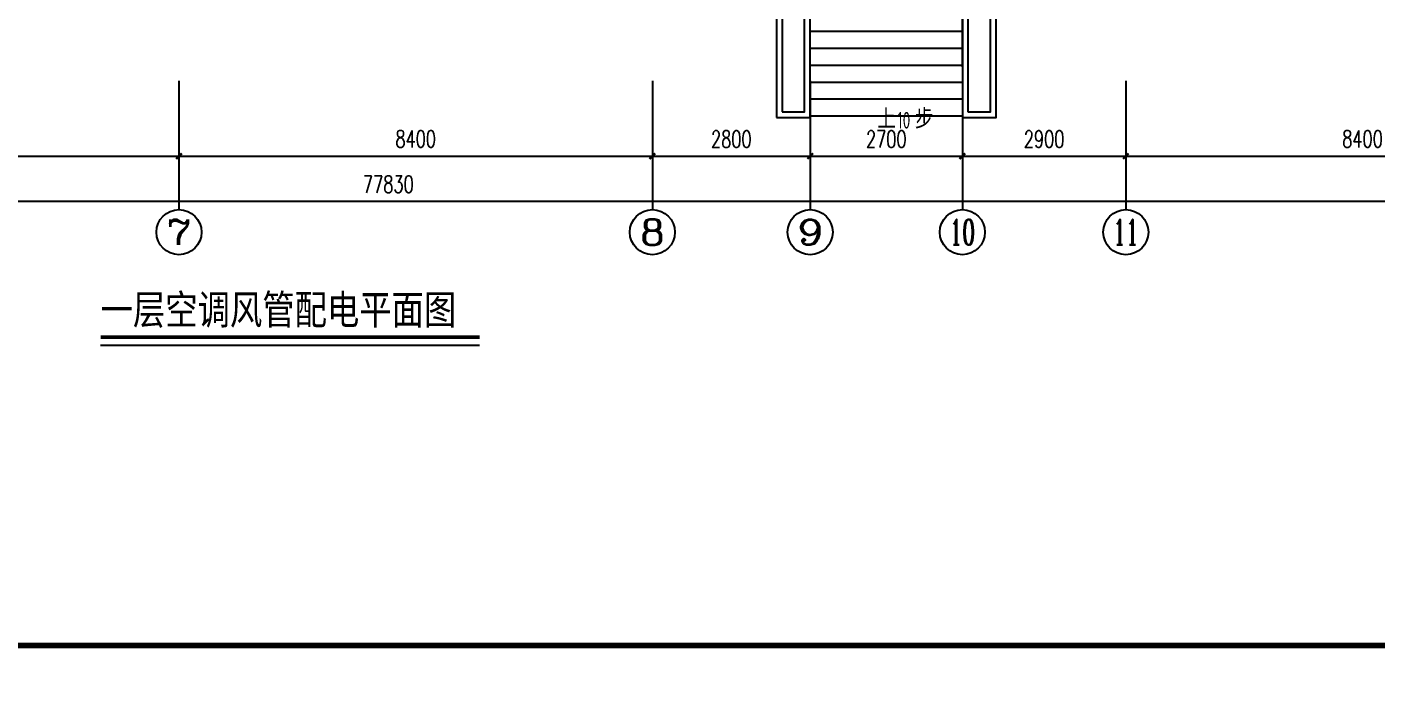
# Model space of a CAD drawing. Extents: x 2166032 to 5302137, y 581493 to 2416206.
# Drawn here: x 2361395 to 2385331, y 1212195 to 1223679 of the extents above; entities that cross this region are included whole.
import ezdxf
from ezdxf.enums import TextEntityAlignment as Align

# ---------------------------------------------------------------- set-up
doc = ezdxf.new("R2010")
doc.units = 0
doc.header["$LTSCALE"] = 1000
doc.header["$MEASUREMENT"] = 0
for name, color, linetype in [('AXIS', 3, 'Continuous'), ('AXIS_TEXT', 7, 'Continuous'), ('DIM_SYMB', 3, 'Continuous'), ('PUB_TEXT', 7, 'Continuous'), ('PUB_TITLE', 137, 'Continuous'), ('STAIR', 8, 'Continuous')]:
    doc.layers.add(name, color=color, linetype=linetype)
doc.styles.add('_TCH_AXIS', font='complex_.ttf')
doc.styles.add('_TCH_DIM', font='tssdeng.shx', dxfattribs={"bigfont": 'tssdchn.shx'})
doc.styles.add('COMPLEX', font='complex_.ttf')
doc.styles.add('DIM_FONT', font='simplex_.ttf', dxfattribs={"width": 0.7})
doc.styles.add('hz（黑）', font='simhei.ttf', dxfattribs={"width": 0.8})
doc.dimstyles.new('DIMN', dxfattribs={"dimtxt": 300, "dimasz": 100, "dimexe": 250, "dimexo": 300, "dimgap": 150, "dimtad": 1, "dimdec": 0, "dimzin": 0, "dimdsep": 46, "dimtxsty": 'DIM_FONT', "dimblk": 'ARCHTICK', "dimcen": 0.09, "dimclrt": 7, "dimazin": 2, "dimtfac": 1, "dimtdec": 0, "dimtix": 1, "dimtmove": 2, "dimatfit": 3, "dimldrblk": 'ARCHTICK', "dimfxl": 1, "dimtolj": 1, "dimtzin": 0, "dimarcsym": 0})

# ---------------------------------------------------------------- blocks, each defined once
blk = doc.blocks.new('_ArchTick')
at = {"color": 0, "linetype": 'ByBlock', "const_width": 0.4}
blk.add_lwpolyline([(-0.5, -0.5), (0.5, 0.5)], dxfattribs=at)
blk = doc.blocks.new('*D2520')
at = {"layer": 'AXIS', "color": 0, "lineweight": -2}
for p, q in [((2355692, 1221918), (2355692, 1221140)), ((2364092, 1221918), (2364092, 1221140)), ((2355692, 1221390), (2364092, 1221390))]:
    blk.add_line(p, q, dxfattribs=at)
at = {"layer": 'Defpoints', "color": 0}
for p in [(2355692, 1222218), (2364092, 1222218), (2364092, 1221390)]:
    blk.add_point(p, dxfattribs=at)
at = {"layer": 'AXIS', "color": 0, "lineweight": -2, "xscale": 100, "yscale": 100, "zscale": 100, "rotation": 180}
blk.add_blockref('_ArchTick', (2355692, 1221390), dxfattribs=at)
at = {"layer": 'AXIS', "color": 0, "lineweight": -2, "xscale": 100, "yscale": 100, "zscale": 100}
blk.add_blockref('_ArchTick', (2364092, 1221390), dxfattribs=at)
at = {"layer": 'AXIS', "color": 7, "insert": (2359892, 1221695), "char_height": 300, "attachment_point": 5, "style": 'DIM_FONT'}
blk.add_mtext('\\A1;8400', dxfattribs=at)
blk = doc.blocks.new('*D2521')
at = {"layer": 'AXIS', "color": 0, "lineweight": -2}
for p, q in [((2364092, 1221918), (2364092, 1221140)), ((2372492, 1221918), (2372492, 1221140)), ((2364092, 1221390), (2372492, 1221390))]:
    blk.add_line(p, q, dxfattribs=at)
at = {"layer": 'Defpoints', "color": 0}
for p in [(2364092, 1222218), (2372492, 1222218), (2372492, 1221390)]:
    blk.add_point(p, dxfattribs=at)
at = {"layer": 'AXIS', "color": 0, "lineweight": -2, "xscale": 100, "yscale": 100, "zscale": 100, "rotation": 180}
blk.add_blockref('_ArchTick', (2364092, 1221390), dxfattribs=at)
at = {"layer": 'AXIS', "color": 0, "lineweight": -2, "xscale": 100, "yscale": 100, "zscale": 100}
blk.add_blockref('_ArchTick', (2372492, 1221390), dxfattribs=at)
at = {"layer": 'AXIS', "color": 7, "insert": (2368292, 1221695), "char_height": 300, "attachment_point": 5, "style": 'DIM_FONT'}
blk.add_mtext('\\A1;8400', dxfattribs=at)
blk = doc.blocks.new('*D2522')
at = {"layer": 'AXIS', "color": 0, "lineweight": -2}
for p, q in [((2372492, 1221918), (2372492, 1221140)), ((2375292, 1221918), (2375292, 1221140)), ((2372492, 1221390), (2375292, 1221390))]:
    blk.add_line(p, q, dxfattribs=at)
at = {"layer": 'Defpoints', "color": 0}
for p in [(2372492, 1222218), (2375292, 1222218), (2375292, 1221390)]:
    blk.add_point(p, dxfattribs=at)
at = {"layer": 'AXIS', "color": 0, "lineweight": -2, "xscale": 100, "yscale": 100, "zscale": 100, "rotation": 180}
blk.add_blockref('_ArchTick', (2372492, 1221390), dxfattribs=at)
at = {"layer": 'AXIS', "color": 0, "lineweight": -2, "xscale": 100, "yscale": 100, "zscale": 100}
blk.add_blockref('_ArchTick', (2375292, 1221390), dxfattribs=at)
at = {"layer": 'AXIS', "color": 7, "insert": (2373892, 1221692), "char_height": 300, "attachment_point": 5, "style": 'DIM_FONT'}
blk.add_mtext('\\A1;2800', dxfattribs=at)
blk = doc.blocks.new('*D2523')
at = {"layer": 'AXIS', "color": 0, "lineweight": -2}
for p, q in [((2375292, 1221918), (2375292, 1221140)), ((2377992, 1221918), (2377992, 1221140)), ((2375292, 1221390), (2377992, 1221390))]:
    blk.add_line(p, q, dxfattribs=at)
at = {"layer": 'Defpoints', "color": 0}
for p in [(2375292, 1222218), (2377992, 1222218), (2377992, 1221390)]:
    blk.add_point(p, dxfattribs=at)
at = {"layer": 'AXIS', "color": 0, "lineweight": -2, "xscale": 100, "yscale": 100, "zscale": 100, "rotation": 180}
blk.add_blockref('_ArchTick', (2375292, 1221390), dxfattribs=at)
at = {"layer": 'AXIS', "color": 0, "lineweight": -2, "xscale": 100, "yscale": 100, "zscale": 100}
blk.add_blockref('_ArchTick', (2377992, 1221390), dxfattribs=at)
at = {"layer": 'AXIS', "color": 7, "insert": (2376642, 1221692), "char_height": 300, "attachment_point": 5, "style": 'DIM_FONT'}
blk.add_mtext('\\A1;2700', dxfattribs=at)
blk = doc.blocks.new('*D2524')
at = {"layer": 'AXIS', "color": 0, "lineweight": -2}
for p, q in [((2377992, 1221918), (2377992, 1221140)), ((2380892, 1221918), (2380892, 1221140)), ((2377992, 1221390), (2380892, 1221390))]:
    blk.add_line(p, q, dxfattribs=at)
at = {"layer": 'Defpoints', "color": 0}
for p in [(2377992, 1222218), (2380892, 1222218), (2380892, 1221390)]:
    blk.add_point(p, dxfattribs=at)
at = {"layer": 'AXIS', "color": 0, "lineweight": -2, "xscale": 100, "yscale": 100, "zscale": 100, "rotation": 180}
blk.add_blockref('_ArchTick', (2377992, 1221390), dxfattribs=at)
at = {"layer": 'AXIS', "color": 0, "lineweight": -2, "xscale": 100, "yscale": 100, "zscale": 100}
blk.add_blockref('_ArchTick', (2380892, 1221390), dxfattribs=at)
at = {"layer": 'AXIS', "color": 7, "insert": (2379442, 1221692), "char_height": 300, "attachment_point": 5, "style": 'DIM_FONT'}
blk.add_mtext('\\A1;2900', dxfattribs=at)
blk = doc.blocks.new('*D2525')
at = {"layer": 'AXIS', "color": 0, "lineweight": -2}
for p, q in [((2380892, 1221918), (2380892, 1221140)), ((2389292, 1221918), (2389292, 1221140)), ((2380892, 1221390), (2389292, 1221390))]:
    blk.add_line(p, q, dxfattribs=at)
at = {"layer": 'Defpoints', "color": 0}
for p in [(2380892, 1222218), (2389292, 1222218), (2389292, 1221390)]:
    blk.add_point(p, dxfattribs=at)
at = {"layer": 'AXIS', "color": 0, "lineweight": -2, "xscale": 100, "yscale": 100, "zscale": 100, "rotation": 180}
blk.add_blockref('_ArchTick', (2380892, 1221390), dxfattribs=at)
at = {"layer": 'AXIS', "color": 0, "lineweight": -2, "xscale": 100, "yscale": 100, "zscale": 100}
blk.add_blockref('_ArchTick', (2389292, 1221390), dxfattribs=at)
at = {"layer": 'AXIS', "color": 7, "insert": (2385092, 1221695), "char_height": 300, "attachment_point": 5, "style": 'DIM_FONT'}
blk.add_mtext('\\A1;8400', dxfattribs=at)
blk = doc.blocks.new('*D2529')
at = {"layer": 'AXIS', "color": 0, "lineweight": -2}
for p, q in [((2328892, 1221618), (2328892, 1220340)), ((2406722, 1221618), (2406722, 1220340)), ((2328892, 1220590), (2406722, 1220590))]:
    blk.add_line(p, q, dxfattribs=at)
at = {"layer": 'Defpoints', "color": 0}
for p in [(2328892, 1221918), (2406722, 1221918), (2406722, 1220590)]:
    blk.add_point(p, dxfattribs=at)
at = {"layer": 'AXIS', "color": 0, "lineweight": -2, "xscale": 100, "yscale": 100, "zscale": 100, "rotation": 180}
blk.add_blockref('_ArchTick', (2328892, 1220590), dxfattribs=at)
at = {"layer": 'AXIS', "color": 0, "lineweight": -2, "xscale": 100, "yscale": 100, "zscale": 100}
blk.add_blockref('_ArchTick', (2406722, 1220590), dxfattribs=at)
at = {"layer": 'AXIS', "color": 7, "insert": (2367807, 1220892), "char_height": 300, "attachment_point": 5, "style": 'DIM_FONT'}
blk.add_mtext('\\A1;77830', dxfattribs=at)
blk = doc.blocks.new('_AXISO')
blk.add_circle((0, 0), 0.5)
at = {"layer": 'AXIS_TEXT', "style": 'COMPLEX', "width": 1.171875}
blk.add_attdef('A', text='', height=0.56, dxfattribs=at).set_placement((-0.25, -0.28), (0.25, -0.28), align=Align.FIT)

msp = doc.modelspace()

# ---------------------------------------------------------------- linework, layer by layer
msp.add_circle((2604640.5, 1020101.3), 438608.5)
at = {"layer": 'AXIS'}
for p, q in [((2364091.8, 1222723.3), (2364091.8, 1220442.9)), ((2372491.8, 1222723.3), (2372491.8, 1220442.9)), ((2375291.8, 1222723.3), (2375291.8, 1220442.9)), ((2377991.8, 1222723.3), (2377991.8, 1220442.9)), ((2380891.8, 1222723.3), (2380891.8, 1220442.9))]:
    msp.add_line(p, q, dxfattribs=at)
at = {"layer": 'DIM_SYMB'}
msp.add_lwpolyline([(2376944.9, 1221946.1, 0, 0, 0), (2376944.9, 1222703.1, 80, 0, 0), (2376944.9, 1223003.1, 0, 0, 0)], format="xyseb", dxfattribs=at)
at = {"layer": 'DIM_SYMB', "const_width": 70}
msp.add_lwpolyline([(2362701.4, 1218182.3), (2369426.4, 1218182.3)], dxfattribs=at)
at = {"layer": 'DIM_SYMB'}
msp.add_lwpolyline([(2362701.4, 1218042.3), (2369426.4, 1218042.3)], dxfattribs=at)
at = {"layer": 'PUB_TITLE', "const_width": 100}
msp.add_lwpolyline([(2316531.7, 1212719.6), (2418131.7, 1212719.6), (2418131.7, 1270119.6), (2316531.7, 1270119.6)], close=True, dxfattribs=at)
at = {"layer": 'STAIR'}
for p, q in [((2377991.8, 1222974.2), (2377991.8, 1226754.2)), ((2375291.8, 1223604.2), (2377991.8, 1223604.2)), ((2375291.8, 1223304.2), (2377991.8, 1223304.2)), ((2375291.8, 1223004.2), (2377991.8, 1223004.2)), ((2375291.8, 1222704.2), (2377991.8, 1222704.2)), ((2375291.8, 1222404.2), (2377991.8, 1222404.2)), ((2375291.8, 1222104.2), (2377991.8, 1222104.2))]:
    msp.add_line(p, q, dxfattribs=at)
for points in [[(2374691.8, 1222074.2), (2375291.8, 1222074.2), (2375291.8, 1226754.2), (2374691.8, 1226754.2)], [(2377991.8, 1222074.2), (2378591.8, 1222074.2), (2378591.8, 1226754.2), (2377991.8, 1226754.2)], [(2374791.8, 1222174.2), (2375191.8, 1222174.2), (2375191.8, 1226654.2), (2374791.8, 1226654.2)], [(2378091.8, 1222174.2), (2378491.8, 1222174.2), (2378491.8, 1226654.2), (2378091.8, 1226654.2)]]:
    msp.add_lwpolyline(points, close=True, dxfattribs=at)

# ---------------------------------------------------------------- block references
at = {"layer": 'AXIS'}
ref = msp.add_blockref('_AXISO', (2364091.8, 1220042.9), dxfattribs=dict(at, xscale=800, yscale=800, zscale=800))
ref.add_attrib('A', '7', dxfattribs={"layer": 'AXIS_TEXT', "height": 452.5, "style": '_TCH_AXIS', "width": 1.049113}).set_placement((2363865.5, 1219816.6), (2364318, 1219816.6), align=Align.FIT)
ref = msp.add_blockref('_AXISO', (2372491.8, 1220042.9), dxfattribs=dict(at, xscale=800, yscale=800, zscale=800))
ref.add_attrib('A', '8', dxfattribs={"layer": 'AXIS_TEXT', "height": 452.5, "style": '_TCH_AXIS', "width": 1.049113}).set_placement((2372265.5, 1219816.6), (2372718, 1219816.6), align=Align.FIT)
ref = msp.add_blockref('_AXISO', (2375291.8, 1220042.9), dxfattribs=dict(at, xscale=800, yscale=800, zscale=800))
ref.add_attrib('A', '9', dxfattribs={"layer": 'AXIS_TEXT', "height": 452.5, "style": '_TCH_AXIS', "width": 1.049113}).set_placement((2375065.5, 1219816.6), (2375518, 1219816.6), align=Align.FIT)
ref = msp.add_blockref('_AXISO', (2377991.8, 1220042.9), dxfattribs=dict(at, xscale=800, yscale=800, zscale=800))
ref.add_attrib('A', '10', dxfattribs={"layer": 'AXIS_TEXT', "height": 452.55, "style": '_TCH_AXIS', "width": 0.597514}).set_placement((2377765.5, 1219816.6), (2378218, 1219816.6), align=Align.FIT)
ref = msp.add_blockref('_AXISO', (2380891.8, 1220042.9), dxfattribs=dict(at, xscale=800, yscale=800, zscale=800))
ref.add_attrib('A', '11', dxfattribs={"layer": 'AXIS_TEXT', "height": 452.55, "style": '_TCH_AXIS', "width": 0.694043}).set_placement((2380665.5, 1219816.6), (2381118, 1219816.6), align=Align.FIT)

# ---------------------------------------------------------------- texts
at = {"layer": 'PUB_TEXT', "style": '_TCH_DIM'}
for s, p in [('上', (2376482, 1221877.8)), ('步', (2377147, 1221877.8))]:
    msp.add_text(s, height=350, dxfattribs=at).set_placement(p)
at = {"layer": 'PUB_TEXT'}
for s, height, style, width, p in [('10', 297.5, '_TCH_DIM', 0.705882, (2376832, 1221877.8)), ('一层空调风管配电平面图', 525.738, 'hz（黑）', 0.8, (2362701.4, 1218408, 0))]:
    msp.add_text(s, height=height, dxfattribs=dict(at, style=style, width=width)).set_placement(p)

# ---------------------------------------------------------------- dimensions: what is measured, and where the dimension line sits
at = {"layer": 'AXIS'}
for p1, p2, distance, picture, middle in [((2355691.8, 1222218.4), (2364091.8, 1222218.4), -827.9, '*D2520', (2359891.8, 1221695.3)), ((2364091.8, 1222218.4), (2372491.8, 1222218.4), -827.9, '*D2521', (2368291.8, 1221695.3)), ((2372491.8, 1222218.4), (2375291.8, 1222218.4), -827.9, '*D2522', (2373891.8, 1221691.9)), ((2375291.8, 1222218.4), (2377991.8, 1222218.4), -827.9, '*D2523', (2376641.8, 1221691.9)), ((2377991.8, 1222218.4), (2380891.8, 1222218.4), -827.9, '*D2524', (2379441.8, 1221691.9)), ((2380891.8, 1222218.4), (2389291.8, 1222218.4), -827.9, '*D2525', (2385091.8, 1221695.3)), ((2328891.8, 1221918.4), (2406721.8, 1221918.4), -1327.9, '*D2529', (2367806.8, 1220891.9))]:
    dim = msp.add_aligned_dim(p1=p1, p2=p2, distance=distance, dimstyle='DIMN', dxfattribs=at)
    dim.commit()
    dim.dimension.update_dxf_attribs({"geometry": picture, "text_midpoint": middle})

doc.saveas('drawing.dxf')
